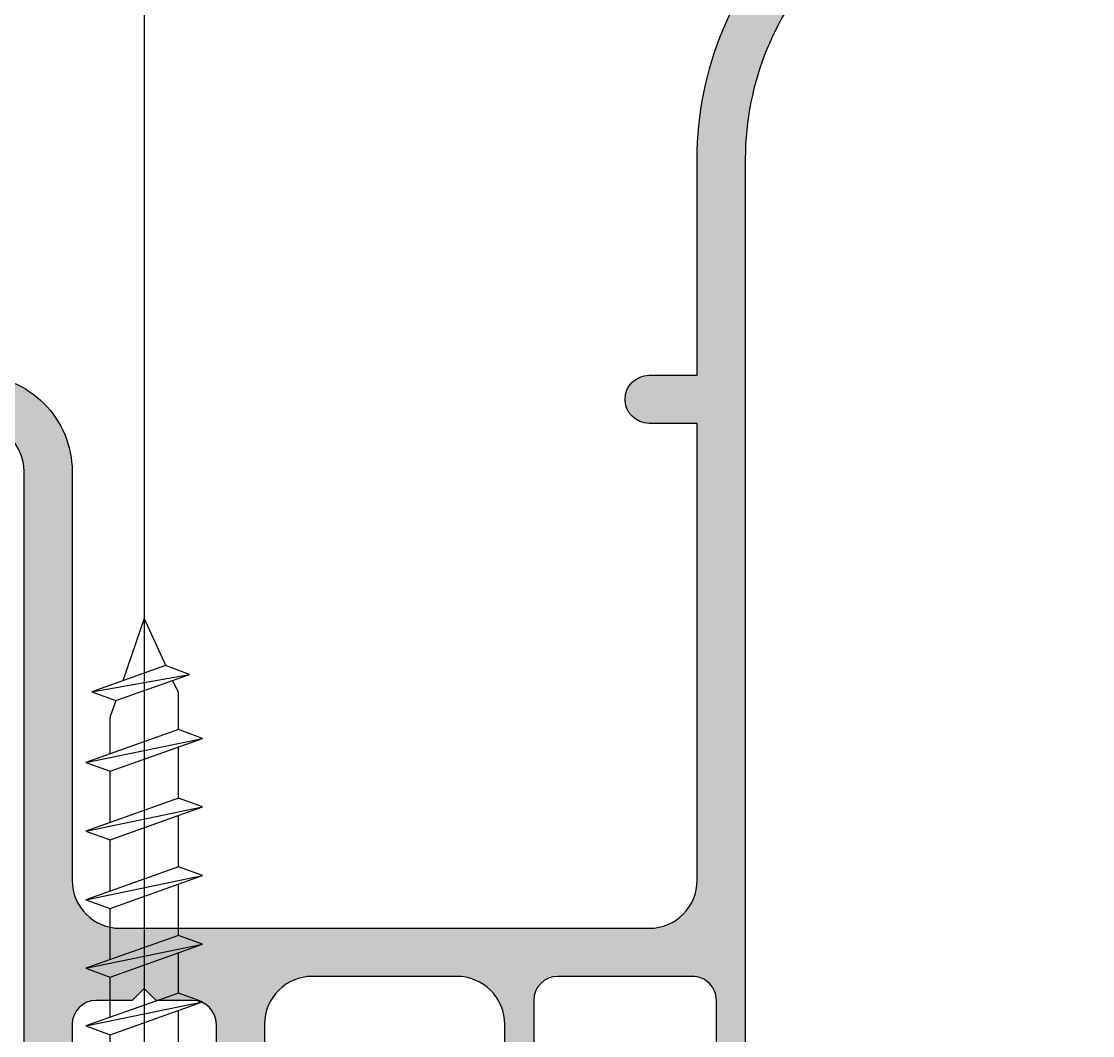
# Model space of a CAD drawing. Header units: millimetres. Extents: x 809 to 8159, y 33 to 4533.
# Drawn here: x 4972.844 to 4977.3, y 1265.539 to 1269.756 of the extents above; entities that cross this region are included whole.
import ezdxf

# ---------------------------------------------------------------- set-up
doc = ezdxf.new("R2010")
doc.units = ezdxf.units.MM
doc.linetypes.add('DASHDOT', pattern=[25.399999999999995, 12.7, -6.349999999999998, 0, -6.349999999999998])
for name, color, linetype in [('11', 11, 'Continuous'), ('EKSEN', 11, 'Continuous'), ('GORUNUS-TARAMA', 11, 'Continuous')]:
    doc.layers.add(name, color=color, linetype=linetype)

# ---------------------------------------------------------------- blocks, each defined once
blk = doc.blocks.new('ajsdfxcvzx')
h = blk.add_hatch(color=256)
edge = h.paths.add_edge_path(flags=16)
edge.add_arc((36933.01109530687, -7322.08910837728), 1.400000000000043, 90.00000000000188, 135, ccw=False)
edge.add_line((36933.01109530687, -7320.689108377279), (36933.91109530687, -7320.689108377279))
edge.add_line((36933.91109530687, -7320.689108377279), (36933.91109530687, -7320.489108377278))
edge.add_arc((36934.01109530687, -7320.489108377275), 0.1, 0, 180, ccw=False)
edge.add_line((36934.11109530686, -7320.489108377275), (36934.11109530686, -7320.689108377275))
edge.add_line((36934.11109530686, -7320.689108377279), (36936.01109530687, -7320.689108377279))
edge.add_arc((36936.01109530687, -7320.489108377275), 0.2, 270, 360)
edge.add_line((36936.21109530686, -7320.489108377275), (36936.21109530686, -7319.889108377276))
edge.add_line((36936.21109530686, -7319.889108377283), (36936.21109530686, -7318.889108377283))
edge.add_line((36936.21109530686, -7318.889108377283), (36936.21109530686, -7318.289108377285))
edge.add_arc((36936.01109530687, -7318.289108377277), 0.2, 360, 450)
edge.add_line((36936.01109530687, -7318.08910837728), (36934.31109530687, -7318.08910837728))
edge.add_arc((36934.31109530686, -7317.689108377279), 0.4, 180, 270.0000000000016, ccw=False)
edge.add_line((36933.91109530687, -7317.689108377279), (36933.91109530687, -7316.08910837728))
edge.add_line((36933.91109530687, -7316.08910837728), (36927.01109530687, -7316.08910837728))
edge.add_line((36927.01109530687, -7316.08910837728), (36927.01109530687, -7322.989108377282))
edge.add_line((36927.01109530687, -7322.989108377275), (36928.61109530686, -7322.989108377275))
edge.add_arc((36928.61109530686, -7323.389108377283), 0.4, 0, 90.00000000000159, ccw=False)
edge.add_line((36929.01109530687, -7323.389108377283), (36929.01109530687, -7325.089108377284))
edge.add_arc((36929.21109530686, -7325.08910837728), 0.2, 180, 270)
edge.add_line((36929.21109530686, -7325.289108377277), (36929.81109530686, -7325.289108377277))
edge.add_line((36929.81109530686, -7325.289108377277), (36930.81109530686, -7325.289108377277))
edge.add_line((36930.81109530686, -7325.289108377277), (36931.41109530686, -7325.289108377277))
edge.add_arc((36931.41109530687, -7325.08910837728), 0.2, 270, 360)
edge.add_line((36931.61109530686, -7325.08910837728), (36931.61109530686, -7323.189108377279))
edge.add_line((36931.61109530686, -7323.189108377279), (36931.41109530687, -7323.189108377279))
edge.add_arc((36931.41109530687, -7323.08910837728), 0.1, 90, 270, ccw=False)
edge.add_line((36931.41109530687, -7322.989108377275), (36931.61109530686, -7322.989108377275))
edge.add_line((36931.61109530686, -7322.989108377275), (36931.61109530686, -7322.089108377273))
edge.add_arc((36933.01109530687, -7322.08910837728), 1.400000000000028, 134.9999999999995, 179.9999999999982, ccw=False)
edge = h.paths.add_edge_path()
edge.add_line((36937.51109530687, -7318.889108377283), (36936.61109530686, -7318.889108377283))
edge.add_arc((36936.61109530686, -7319.08910837728), 0.2, 90.00000000000163, 180)
edge.add_line((36936.41109530687, -7319.08910837728), (36936.41109530687, -7319.689108377279))
edge.add_arc((36936.61109530686, -7319.689108377279), 0.2, 180, 270)
edge.add_line((36936.61109530686, -7319.889108377283), (36937.01109530687, -7319.889108377283))
edge.add_line((36937.01109530687, -7319.889108377283), (36937.01109530687, -7320.089108377284))
edge.add_arc((36936.96109530686, -7320.08910837728), 0.05, 270, 360, ccw=False)
edge.add_line((36936.96109530686, -7320.139108377283), (36936.89109530686, -7320.139108377283))
edge.add_line((36936.89109530686, -7320.139108377283), (36936.89109530686, -7320.009108377282))
edge.add_line((36936.89109530686, -7320.009108377279), (36936.51109530687, -7320.009108377279))
edge.add_arc((36936.51109530687, -7320.109108377284), 0.1, 90.00000000000325, 180)
edge.add_line((36936.41109530687, -7320.109108377284), (36936.41109530687, -7320.669108377286))
edge.add_arc((36936.51109530687, -7320.669108377282), 0.1, 180, 270)
edge.add_line((36936.51109530687, -7320.769108377281), (36936.89109530686, -7320.769108377281))
edge.add_line((36936.89109530686, -7320.769108377281), (36936.89109530686, -7320.63910837728))
edge.add_line((36936.89109530686, -7320.639108377283), (36936.96109530686, -7320.639108377283))
edge.add_arc((36936.96109530686, -7320.689108377279), 0.05, 360, 449.9999999999088, ccw=False)
edge.add_line((36937.01109530687, -7320.689108377279), (36937.01109530687, -7320.88910837728))
edge.add_line((36937.01109530687, -7320.889108377283), (36933.01109530687, -7320.889108377283))
edge.add_arc((36933.01109530687, -7322.08910837728), 1.200000000000091, 90.00000000000163, 135.0000000000012)
edge.add_arc((36933.01109530687, -7322.08910837728), 1.199999999999945, 135.000000000003, 180.0000000000022)
edge.add_line((36931.81109530686, -7322.08910837728), (36931.81109530686, -7326.08910837728))
edge.add_line((36931.81109530686, -7326.08910837728), (36931.61109530686, -7326.08910837728))
edge.add_arc((36931.61109530686, -7326.039108377277), 0.05, 180.0000000001042, 270.000000000013, ccw=False)
edge.add_line((36931.56109530686, -7326.039108377277), (36931.56109530686, -7325.969108377278))
edge.add_line((36931.56109530686, -7325.969108377278), (36931.69109530686, -7325.969108377278))
edge.add_line((36931.69109530687, -7325.969108377278), (36931.69109530687, -7325.589108377277))
edge.add_arc((36931.59109530686, -7325.58910837728), 0.1, 360, 450)
edge.add_line((36931.59109530686, -7325.489108377275), (36931.03109530686, -7325.489108377275))
edge.add_arc((36931.03109530686, -7325.58910837728), 0.1000000000000454, 449.9999999999772, 539.999999999974)
edge.add_line((36930.93109530686, -7325.58910837728), (36930.93109530686, -7325.969108377281))
edge.add_line((36930.93109530686, -7325.969108377278), (36931.06109530686, -7325.969108377278))
edge.add_line((36931.06109530686, -7325.969108377278), (36931.06109530686, -7326.039108377277))
edge.add_arc((36931.01109530687, -7326.039108377277), 0.05, 270, 360, ccw=False)
edge.add_line((36931.01109530687, -7326.08910837728), (36930.81109530687, -7326.08910837728))
edge.add_line((36930.81109530686, -7326.08910837728), (36930.81109530686, -7325.689108377279))
edge.add_arc((36930.61109530686, -7325.689108377279), 0.2, 360, 450)
edge.add_line((36930.61109530686, -7325.489108377275), (36930.01109530687, -7325.489108377275))
edge.add_arc((36930.01109530687, -7325.689108377279), 0.2, 90.00000000000163, 180)
edge.add_line((36929.81109530686, -7325.689108377279), (36929.81109530686, -7326.58910837728))
edge.add_line((36929.81109530686, -7326.58910837728), (36929.67109530686, -7326.58910837728))
edge.add_arc((36929.67109530686, -7326.529108377283), 0.06000000000003639, 180, 270, ccw=False)
edge.add_line((36929.61109530686, -7326.529108377283), (36929.54109530686, -7326.529108377283))
edge.add_arc((36929.54109530686, -7326.499108377284), 0.02999999999992724, 180, 269.9999999999892, ccw=False)
edge.add_line((36929.51109530687, -7326.499108377284), (36929.51109530687, -7326.459108377283))
edge.add_arc((36929.54109530686, -7326.459108377276), 0.02999999999994998, 90.00000000004343, 180.0000000000869, ccw=False)
edge.add_line((36929.54109530686, -7326.429108377277), (36929.61109530686, -7326.429108377277))
edge.add_line((36929.61109530686, -7326.429108377277), (36929.61109530686, -7325.689108377275))
edge.add_arc((36929.51109530687, -7325.689108377279), 0.1, 360, 450)
edge.add_line((36929.51109530687, -7325.58910837728), (36929.36109530686, -7325.58910837728))
edge.add_line((36929.36109530686, -7325.58910837728), (36929.31109530686, -7325.539108377281))
edge.add_line((36929.31109530686, -7325.539108377277), (36929.26109530686, -7325.589108377277))
edge.add_line((36929.26109530687, -7325.58910837728), (36929.11109530686, -7325.58910837728))
edge.add_arc((36929.11109530686, -7325.689108377279), 0.1, 90, 180)
edge.add_line((36929.01109530687, -7325.689108377279), (36929.01109530687, -7326.42910837728))
edge.add_line((36929.01109530687, -7326.429108377277), (36929.08109530686, -7326.429108377277))
edge.add_arc((36929.08109530686, -7326.459108377276), 0.02999999999997271, 359.99999999991314, 449.9999999999566, ccw=False)
edge.add_line((36929.11109530686, -7326.459108377276), (36929.11109530686, -7326.499108377277))
edge.add_arc((36929.08109530686, -7326.499108377284), 0.02999999999993292, 270.0000000000109, 360, ccw=False)
edge.add_line((36929.08109530686, -7326.529108377283), (36929.01109530687, -7326.529108377283))
edge.add_arc((36928.95109530686, -7326.529108377283), 0.06000000000003639, 270, 360, ccw=False)
edge.add_line((36928.95109530686, -7326.58910837728), (36928.81109530686, -7326.58910837728))
edge.add_line((36928.81109530686, -7326.58910837728), (36928.81109530686, -7323.38910837728))
edge.add_arc((36928.61109530686, -7323.389108377283), 0.2, 360, 450)
edge.add_line((36928.61109530686, -7323.189108377279), (36928.34109530687, -7323.189108377279))
edge.add_line((36928.34109530686, -7323.189108377279), (36928.31109530686, -7323.15910837728))
edge.add_line((36928.31109530686, -7323.15910837728), (36928.28109530686, -7323.189108377279))
edge.add_line((36928.28109530686, -7323.189108377279), (36927.81109530686, -7323.189108377279))
edge.add_line((36927.81109530686, -7323.189108377279), (36927.66109530686, -7323.189108377279))
edge.add_arc((36927.66109530687, -7323.239108377275), 0.05, 90, 180)
edge.add_line((36927.61109530686, -7323.239108377275), (36927.61109530686, -7323.336265664799))
edge.add_arc((36927.66109530687, -7323.336265664802), 0.04999999999992042, 180.0000000000521, 225.0000000000276)
edge.add_line((36927.62573996781, -7323.371621003862), (36927.63858268028, -7323.384463716338))
edge.add_arc((36927.67393801934, -7323.349108377275), 0.05000000000000041, 225.0000000000092, 270.000000000013)
edge.add_line((36927.67393801934, -7323.399108377278), (36927.76109530687, -7323.399108377278))
edge.add_arc((36927.76109530687, -7323.449108377281), 0.05, 0, 90, ccw=False)
edge.add_line((36927.81109530686, -7323.449108377281), (36927.81109530686, -7323.88910837728))
edge.add_line((36927.81109530686, -7323.889108377283), (36927.61109530686, -7323.889108377283))
edge.add_arc((36927.61109530686, -7323.83910837728), 0.05, 180, 270, ccw=False)
edge.add_line((36927.56109530686, -7323.83910837728), (36927.56109530686, -7323.769108377281))
edge.add_line((36927.56109530686, -7323.769108377281), (36927.65109530686, -7323.769108377281))
edge.add_line((36927.65109530686, -7323.769108377281), (36927.65109530686, -7323.629819055401))
edge.add_arc((36927.60109530686, -7323.629819055401), 0.05, 360, 404.9999999999999)
edge.add_line((36927.63645064592, -7323.594463716341), (36927.4657399678, -7323.423753038223))
edge.add_arc((36927.50109530686, -7323.388397699156), 0.05000000000000443, 180, 225.0000000000046, ccw=False)
edge.add_line((36927.45109530686, -7323.388397699156), (36927.45109530686, -7323.289108377274))
edge.add_arc((36927.35109530686, -7323.289108377277), 0.1, 360, 450)
edge.add_line((36927.35109530686, -7323.189108377279), (36927.07109530686, -7323.189108377279))
edge.add_arc((36927.07109530686, -7323.289108377277), 0.1, 90, 180)
edge.add_line((36926.97109530686, -7323.289108377277), (36926.97109530686, -7323.769108377277))
edge.add_line((36926.97109530686, -7323.769108377281), (36927.06109530687, -7323.769108377281))
edge.add_line((36927.06109530686, -7323.769108377281), (36927.06109530686, -7323.83910837728))
edge.add_arc((36927.01109530687, -7323.83910837728), 0.05, 270, 360, ccw=False)
edge.add_line((36927.01109530687, -7323.889108377283), (36926.81109530687, -7323.889108377283))
edge.add_line((36926.81109530686, -7323.889108377283), (36926.81109530686, -7315.889108377283))
edge.add_line((36926.81109530686, -7315.889108377283), (36934.81109530686, -7315.889108377283))
edge.add_line((36934.81109530686, -7315.889108377283), (36934.81109530686, -7316.089108377284))
edge.add_arc((36934.76109530687, -7316.08910837728), 0.05, 270, 360, ccw=False)
edge.add_line((36934.76109530687, -7316.139108377283), (36934.69109530687, -7316.139108377283))
edge.add_line((36934.69109530687, -7316.139108377283), (36934.69109530687, -7316.049108377283))
edge.add_line((36934.69109530687, -7316.049108377279), (36934.21109530686, -7316.049108377279))
edge.add_arc((36934.21109530686, -7316.149108377278), 0.1, 90, 180)
edge.add_line((36934.11109530686, -7316.149108377278), (36934.11109530686, -7316.429108377277))
edge.add_arc((36934.21109530686, -7316.429108377277), 0.1, 180, 270)
edge.add_line((36934.21109530686, -7316.529108377283), (36934.31038462874, -7316.529108377283))
edge.add_arc((36934.31038462875, -7316.579108377278), 0.05, 404.99999999993094, 449.9999999999544, ccw=False)
edge.add_line((36934.34573996781, -7316.543753038219), (36934.51645064593, -7316.714463716336))
edge.add_arc((36934.55180598498, -7316.679108377277), 0.05000000000000041, 225.0000000000092, 270.000000000013)
edge.add_line((36934.55180598498, -7316.72910837728), (36934.69109530686, -7316.72910837728))
edge.add_line((36934.69109530687, -7316.72910837728), (36934.69109530687, -7316.63910837728))
edge.add_line((36934.69109530687, -7316.639108377283), (36934.76109530687, -7316.639108377283))
edge.add_arc((36934.76109530687, -7316.689108377279), 0.05, 0, 90, ccw=False)
edge.add_line((36934.81109530686, -7316.689108377279), (36934.81109530686, -7316.88910837728))
edge.add_line((36934.81109530686, -7316.889108377283), (36934.37109530686, -7316.889108377283))
edge.add_arc((36934.37109530687, -7316.83910837728), 0.05, 180, 270, ccw=False)
edge.add_line((36934.32109530686, -7316.83910837728), (36934.32109530686, -7316.751951089755))
edge.add_arc((36934.27109530687, -7316.751951089755), 0.04999999999998864, 360, 405.0000000000092)
edge.add_line((36934.30645064593, -7316.716595750695), (36934.29360793345, -7316.703753038222))
edge.add_arc((36934.25825259439, -7316.739108377275), 0.04999999999995219, 404.9999999999171, 449.9999999998827)
edge.add_line((36934.25825259439, -7316.689108377279), (36934.16109530686, -7316.689108377279))
edge.add_arc((36934.16109530687, -7316.739108377282), 0.05, 90, 180)
edge.add_line((36934.11109530686, -7316.739108377282), (36934.11109530686, -7316.889108377283))
edge.add_line((36934.11109530686, -7316.889108377283), (36934.11109530686, -7317.359108377284))
edge.add_line((36934.11109530686, -7317.359108377284), (36934.08109530686, -7317.389108377283))
edge.add_line((36934.08109530686, -7317.389108377283), (36934.11109530686, -7317.419108377282))
edge.add_line((36934.11109530686, -7317.419108377282), (36934.11109530686, -7317.689108377283))
edge.add_arc((36934.31109530686, -7317.689108377279), 0.2, 180, 270)
edge.add_line((36934.31109530686, -7317.889108377283), (36937.51109530686, -7317.889108377283))
edge.add_line((36937.51109530687, -7317.889108377283), (36937.51109530687, -7318.029108377283))
edge.add_arc((36937.45109530686, -7318.029108377283), 0.06000000000003639, 270, 360, ccw=False)
edge.add_line((36937.45109530686, -7318.08910837728), (36937.45109530686, -7318.15910837728))
edge.add_arc((36937.42109530686, -7318.15910837728), 0.02999999999992724, 270, 360, ccw=False)
edge.add_line((36937.42109530686, -7318.189108377279), (36937.38109530686, -7318.189108377279))
edge.add_arc((36937.38109530686, -7318.15910837728), 0.02999999999997271, 180.0000000000869, 270.0000000001303, ccw=False)
edge.add_line((36937.35109530686, -7318.15910837728), (36937.35109530686, -7318.08910837728))
edge.add_line((36937.35109530686, -7318.08910837728), (36936.61109530686, -7318.08910837728))
edge.add_arc((36936.61109530686, -7318.189108377279), 0.1, 90, 180)
edge.add_line((36936.51109530687, -7318.189108377279), (36936.51109530687, -7318.33910837728))
edge.add_line((36936.51109530687, -7318.33910837728), (36936.46109530686, -7318.38910837728))
edge.add_line((36936.46109530686, -7318.389108377283), (36936.51109530687, -7318.439108377283))
edge.add_line((36936.51109530687, -7318.439108377279), (36936.51109530687, -7318.58910837728))
edge.add_arc((36936.61109530686, -7318.58910837728), 0.1, 180, 270)
edge.add_line((36936.61109530686, -7318.689108377279), (36937.35109530686, -7318.689108377279))
edge.add_line((36937.35109530686, -7318.689108377279), (36937.35109530686, -7318.619108377279))
edge.add_arc((36937.38109530686, -7318.619108377279), 0.02999999999994998, 89.99999999986971, 179.9999999999132, ccw=False)
edge.add_line((36937.38109530687, -7318.58910837728), (36937.42109530687, -7318.58910837728))
edge.add_arc((36937.42109530686, -7318.619108377279), 0.02999999999992724, 0, 90, ccw=False)
edge.add_line((36937.45109530686, -7318.619108377279), (36937.45109530686, -7318.689108377279))
edge.add_arc((36937.45109530686, -7318.749108377284), 0.06000000000003639, 0, 90, ccw=False)
edge.add_line((36937.51109530687, -7318.749108377284), (36937.51109530687, -7318.889108377283))
at = {"elevation": -1.1777983182711e-10}
for points in [[(36932.16256716944, -7321.240580239857, 0.1989123673796528), (36931.81109530686, -7322.08910837728), (36931.81109530686, -7326.08910837728)], [(36931.69109530687, -7325.969108377278), (36931.69109530687, -7325.58910837728, 0.4142135623730951), (36931.59109530686, -7325.489108377275), (36931.03109530686, -7325.489108377275, 0.4142135623730618), (36930.93109530686, -7325.58910837728), (36930.93109530686, -7325.969108377278)], [(36930.81109530686, -7326.08910837728), (36930.81109530686, -7325.689108377279, 0.4142135623730951), (36930.61109530686, -7325.489108377275), (36930.01109530687, -7325.489108377275, 0.4142135623730784), (36929.81109530686, -7325.689108377279), (36929.81109530686, -7326.58910837728)], [(36929.61109530686, -7326.429108377277), (36929.61109530686, -7325.689108377279, 0.4142135623730951), (36929.51109530687, -7325.58910837728), (36929.36109530686, -7325.58910837728), (36929.31109530686, -7325.539108377277), (36929.26109530687, -7325.58910837728), (36929.11109530686, -7325.58910837728, 0.4142135623730951), (36929.01109530687, -7325.689108377279), (36929.01109530687, -7326.429108377277)], [(36928.81109530686, -7326.58910837728), (36928.81109530686, -7323.389108377283, 0.4142135623730951), (36928.61109530686, -7323.189108377279)], [(36928.61109530686, -7322.989108377275, -0.4142135623731117), (36929.01109530687, -7323.389108377283), (36929.01109530687, -7325.08910837728, 0.4142135623730951), (36929.21109530686, -7325.289108377277), (36929.81109530686, -7325.289108377277), (36930.81109530686, -7325.289108377277), (36931.41109530687, -7325.289108377277, 0.4142135623730951), (36931.61109530686, -7325.08910837728), (36931.61109530686, -7323.189108377279), (36931.41109530687, -7323.189108377279, -0.9999999999999996), (36931.41109530687, -7322.989108377275), (36931.61109530686, -7322.989108377275), (36931.61109530686, -7322.08910837728, -0.198912367379652), (36932.0211458132, -7321.099158883619, -0.198912367379652)]]:
    blk.add_lwpolyline(points, format="xyb", dxfattribs=at)
at = {"layer": '11'}
for p, q in [((36929.31109530686, -7324.001115197512), (36929.22146365605, -7324.259786233852)), ((36929.31109530686, -7324.001115197512), (36929.40123407882, -7324.197317519072)), ((36929.39944772726, -7324.196667340271), (36929.09306611854, -7324.305320142877)), ((36929.09306611854, -7324.305320142877), (36929.49945464716, -7324.233066882342)), ((36929.19307303845, -7324.34171968494), (36929.49945464716, -7324.233066882342)), ((36929.49945464716, -7324.233066882342), (36929.39944772726, -7324.196667340271)), ((36929.42911757528, -7324.258010677171), (36929.45158667319, -7324.306918478746)), ((36929.09306611854, -7324.305320142877), (36929.19307303845, -7324.34171968494)), ((36929.45341284673, -7324.462938864592), (36929.45341284673, -7324.315267851904)), ((36929.19307303845, -7324.34171968494), (36929.16988011679, -7324.408652928127)), ((36929.16877776699, -7324.563879646455), (36929.16877776699, -7324.415201120013)), ((36929.45341284673, -7324.462938864592), (36929.06877084708, -7324.599345326569)), ((36929.45341284673, -7324.462938864592), (36929.06877084708, -7324.599345326569)), ((36929.06877084708, -7324.599345326569), (36929.55341976665, -7324.499338406655)), ((36929.16877776699, -7324.635744868639), (36929.55341976665, -7324.499338406655)), ((36929.55341976665, -7324.499338406655), (36929.45341284673, -7324.462938864592)), ((36929.45341284673, -7324.748348161236), (36929.45341284673, -7324.534804086776)), ((36929.06877084708, -7324.599345326569), (36929.16877776699, -7324.635744868639)), ((36929.16877776699, -7324.8492889431), (36929.16877776699, -7324.635744868639)), ((36929.45341284673, -7324.748348161236), (36929.06877084708, -7324.884754623221)), ((36929.45341284673, -7324.748348161236), (36929.06877084708, -7324.884754623221)), ((36929.55341976665, -7324.784747703306), (36929.45341284673, -7324.748348161236)), ((36929.06877084708, -7324.884754623221), (36929.55341976665, -7324.784747703306)), ((36929.16877776699, -7324.921154165284), (36929.55341976665, -7324.784747703306)), ((36929.45341284673, -7325.033757457888), (36929.45341284673, -7324.82021338342)), ((36929.06877084708, -7324.884754623221), (36929.16877776699, -7324.921154165284)), ((36929.16877776699, -7325.134698239752), (36929.16877776699, -7324.921154165284)), ((36929.45341284673, -7325.033757457888), (36929.06877084708, -7325.170163919865)), ((36929.45341284673, -7325.033757457888), (36929.06877084708, -7325.170163919865)), ((36929.55341976665, -7325.070156999958), (36929.45341284673, -7325.033757457888)), ((36929.06877084708, -7325.170163919865), (36929.55341976665, -7325.070156999958)), ((36929.16877776699, -7325.206563461936), (36929.55341976665, -7325.070156999958)), ((36929.45341284673, -7325.31916675454), (36929.45341284673, -7325.105622680072)), ((36929.06877084708, -7325.170163919865), (36929.16877776699, -7325.206563461936)), ((36929.16877776699, -7325.420107536404), (36929.16877776699, -7325.206563461936)), ((36929.45341284673, -7325.31916675454), (36929.06877084708, -7325.455573216517)), ((36929.45341284673, -7325.31916675454), (36929.06877084708, -7325.455573216517)), ((36929.55341976665, -7325.355566296603), (36929.45341284673, -7325.31916675454)), ((36929.06877084708, -7325.455573216517), (36929.55341976665, -7325.355566296603)), ((36929.16877776699, -7325.491972758588), (36929.55341976665, -7325.355566296603)), ((36929.45341284673, -7325.558852705268), (36929.45341284673, -7325.391031976724)), ((36929.06877084708, -7325.455573216517), (36929.16877776699, -7325.491972758588)), ((36929.16877776699, -7325.659793487132), (36929.16877776699, -7325.491972758588)), ((36929.45341284673, -7325.558852705268), (36929.06877084708, -7325.695259167245)), ((36929.45341284673, -7325.558852705268), (36929.06877084708, -7325.695259167245)), ((36929.55341976665, -7325.595252247331), (36929.45341284673, -7325.558852705268)), ((36929.06877084708, -7325.695259167245), (36929.55341976665, -7325.595252247331)), ((36929.16877776699, -7325.731658709316), (36929.55341976665, -7325.595252247331)), ((36929.45341284673, -7325.798538655996), (36929.45341284673, -7325.630717927452)), ((36929.06877084708, -7325.695259167245), (36929.16877776699, -7325.731658709316)), ((36929.16877776699, -7325.89947943786), (36929.16877776699, -7325.731658709316))]:
    blk.add_line(p, q, dxfattribs=at)
for centre, start, end in [((36929.43341284674, -7324.315267851904), 0, 24.6748761338781), ((36929.18877776699, -7324.415201120013), 160.8883763633845, 180)]:
    blk.add_arc(centre, 0.02, start, end, dxfattribs=at)
at = {"layer": 'EKSEN', "linetype": 'DASHDOT', "ltscale": 10}
blk.add_line((36929.31109530686, -7315.400462274505), (36929.31109530686, -7329.830142520041), dxfattribs=at)

msp = doc.modelspace()

# ---------------------------------------------------------------- block references
at = {"layer": 'GORUNUS-TARAMA'}
msp.add_blockref('ajsdfxcvzx', (-31955.95567726321, 8591.274052643628), dxfattribs=at)

doc.saveas('drawing.dxf')
